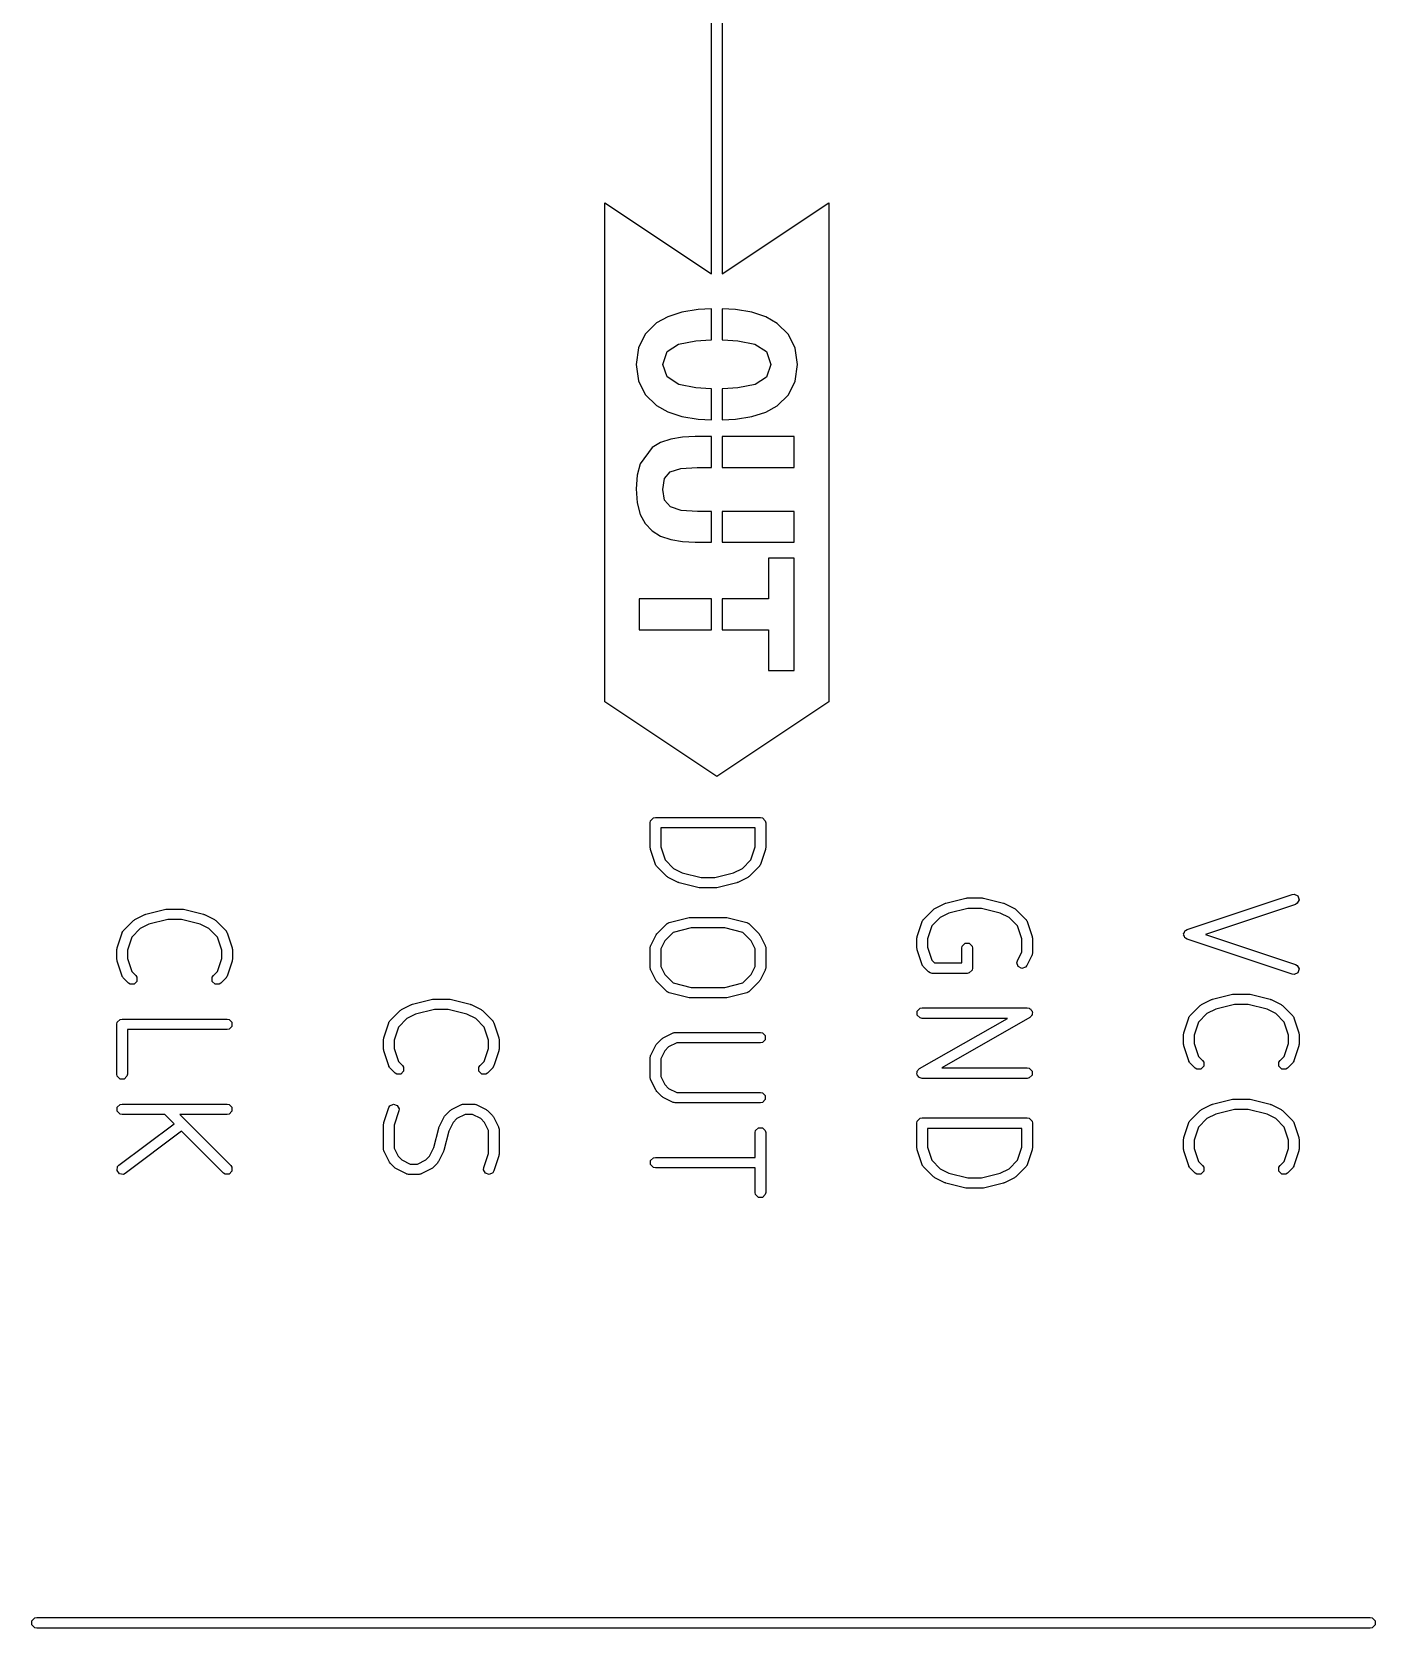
# Model space of a CAD drawing. Extents: x 44.5 to 107.9, y -138.8 to -45.2.
# Drawn here: x 53.93 to 66.72, y -76.76 to -61.55 of the extents above; entities that cross this region are included whole.
import ezdxf

# ---------------------------------------------------------------- set-up
doc = ezdxf.new("R2010")
doc.units = 0
doc.layers.add('BLACK', color=7, linetype='CONTINUOUS')

msp = doc.modelspace()

# ---------------------------------------------------------------- linework, layer by layer
at = {"layer": 'BLACK', "linetype": 'CONTINUOUS'}
for p, q in [((60.402, -63.857985), (60.402, -54.61)), ((60.502, -54.61), (60.502, -63.857985)), ((59.3852, -63.891319), (59.3852, -63.180119)), ((59.3852, -63.180119), (60.402, -63.857985)), ((60.502, -63.857985), (61.5188, -63.180119)), ((61.5188, -63.180119), (61.5188, -63.891319)), ((59.3852, -64.188975), (59.3852, -63.891319)), ((61.5188, -63.891319), (61.5188, -64.188975)), ((59.3852, -64.722375), (59.3852, -64.188975)), ((59.985647, -64.265994), (59.876928, -64.325897)), ((60.117732, -64.223205), (59.985647, -64.265994)), ((60.273183, -64.197533), (60.117732, -64.223205)), ((60.402, -64.191367), (60.273183, -64.197533)), ((60.402, -64.487634), (60.402, -64.191367)), ((60.630817, -64.197756), (60.502, -64.19143)), ((60.502, -64.19143), (60.502, -64.487636)), ((60.786268, -64.224098), (60.630817, -64.197756)), ((60.918353, -64.268003), (60.786268, -64.224098)), ((61.027072, -64.329469), (60.918353, -64.268003)), ((61.5188, -64.188975), (61.5188, -67.637025)), ((59.76911, -64.430804), (59.70442, -64.562964)), ((59.876928, -64.325897), (59.76911, -64.430804)), ((61.13489, -64.435302), (61.027072, -64.329469)), ((61.19958, -64.565477), (61.13489, -64.435302)), ((59.70442, -64.562964), (59.682856, -64.722375)), ((59.93765, -64.719994), (59.978131, -64.59855)), ((59.978131, -64.59855), (60.087669, -64.528303)), ((60.087669, -64.528303), (60.250784, -64.494966)), ((60.250784, -64.494966), (60.348118, -64.488715)), ((60.348118, -64.488715), (60.402, -64.487634)), ((60.502, -64.487636), (60.555584, -64.488715)), ((60.555584, -64.488715), (60.652025, -64.494966)), ((60.652025, -64.494966), (60.815141, -64.528303)), ((60.815141, -64.528303), (60.925869, -64.59855)), ((60.925869, -64.59855), (60.96635, -64.719994)), ((61.221144, -64.719994), (61.19958, -64.565477)), ((59.3852, -65.905856), (59.3852, -64.722375)), ((59.682856, -64.722375), (59.70442, -64.87795)), ((59.978131, -64.840247), (59.93765, -64.719994)), ((60.96635, -64.719994), (60.925869, -64.841438)), ((61.19958, -64.879273), (61.221144, -64.719994)), ((59.70442, -64.87795), (59.76911, -65.008125)), ((60.088859, -64.911684), (59.978131, -64.840247)), ((60.251975, -64.945022), (60.088859, -64.911684)), ((60.816331, -64.911684), (60.653216, -64.945022)), ((60.925869, -64.841438), (60.816331, -64.911684)), ((61.13489, -65.011035), (61.19958, -64.879273)), ((59.76911, -65.008125), (59.876928, -65.1129)), ((60.348416, -64.951273), (60.251975, -64.945022)), ((60.402, -64.95235), (60.348416, -64.951273)), ((60.402, -65.248599), (60.402, -64.95235)), ((60.555882, -64.951273), (60.502, -64.952353)), ((60.502, -64.952353), (60.502, -65.24864)), ((60.653216, -64.945022), (60.555882, -64.951273)), ((61.027072, -65.115281), (61.13489, -65.011035)), ((59.876928, -65.1129), (59.985647, -65.173324)), ((59.985647, -65.173324), (60.117732, -65.216484)), ((60.117732, -65.216484), (60.273183, -65.24238)), ((60.630817, -65.242529), (60.786268, -65.21708)), ((60.786268, -65.21708), (60.918353, -65.174664)), ((60.918353, -65.174664), (61.027072, -65.115281)), ((60.273183, -65.24238), (60.402, -65.248599)), ((60.502, -65.24864), (60.630817, -65.242529)), ((59.835256, -65.51295), (59.722147, -65.666541)), ((59.916814, -65.464134), (59.835256, -65.51295)), ((60.01385, -65.431988), (59.916814, -65.464134)), ((60.124578, -65.414128), (60.01385, -65.431988)), ((60.247213, -65.408175), (60.124578, -65.414128)), ((60.402, -65.408175), (60.247213, -65.408175)), ((60.402, -65.70345), (60.402, -65.408175)), ((61.187806, -65.408175), (60.502, -65.408175)), ((60.502, -65.408175), (60.502, -65.70345)), ((61.187806, -65.70345), (61.187806, -65.408175)), ((59.722147, -65.666541), (59.692679, -65.77459)), ((59.692679, -65.77459), (59.682856, -65.905856)), ((59.93765, -65.910619), (59.954319, -65.808225)), ((59.954319, -65.808225), (60.009088, -65.745122)), ((60.009088, -65.745122), (60.110291, -65.712975)), ((60.110291, -65.712975), (60.266263, -65.70345)), ((60.266263, -65.70345), (60.402, -65.70345)), ((60.502, -65.70345), (61.187806, -65.70345)), ((59.3852, -67.248881), (59.3852, -65.905856)), ((59.682856, -65.905856), (59.692679, -66.039206)), ((59.954319, -66.013013), (59.93765, -65.910619)), ((59.692679, -66.039206), (59.722147, -66.148744)), ((60.010278, -66.077306), (59.954319, -66.013013)), ((60.112672, -66.110644), (60.010278, -66.077306)), ((60.268644, -66.120169), (60.112672, -66.110644)), ((60.402, -66.120169), (60.268644, -66.120169)), ((60.402, -66.413063), (60.402, -66.120169)), ((61.187806, -66.120169), (60.502, -66.120169)), ((60.502, -66.120169), (60.502, -66.413063)), ((61.187806, -66.413063), (61.187806, -66.120169)), ((59.722147, -66.148744), (59.77007, -66.23685)), ((59.77007, -66.23685), (59.835256, -66.305906)), ((59.835256, -66.305906), (59.916814, -66.356508)), ((59.916814, -66.356508), (60.01385, -66.38925)), ((60.01385, -66.38925), (60.124578, -66.407109)), ((60.124578, -66.407109), (60.247213, -66.413063)), ((60.247213, -66.413063), (60.402, -66.413063)), ((60.502, -66.413063), (61.187806, -66.413063)), ((61.187806, -66.565463), (60.944919, -66.565463)), ((60.944919, -66.565463), (60.944919, -66.953606)), ((61.187806, -67.637025), (61.187806, -66.565463)), ((60.402, -66.953606), (59.713813, -66.953606)), ((59.713813, -66.953606), (59.713813, -67.248881)), ((60.402, -67.248881), (60.402, -66.953606)), ((60.944919, -66.953606), (60.502, -66.953606)), ((60.502, -66.953606), (60.502, -67.248881)), ((59.3852, -67.637025), (59.3852, -67.248881)), ((59.713813, -67.248881), (60.402, -67.248881)), ((60.502, -67.248881), (60.944919, -67.248881)), ((60.944919, -67.248881), (60.944919, -67.637025)), ((59.3852, -67.934681), (59.3852, -67.637025)), ((60.944919, -67.637025), (61.187806, -67.637025)), ((61.5188, -67.637025), (61.5188, -67.934681)), ((60.452, -68.645881), (59.3852, -67.934681)), ((61.5188, -67.934681), (60.452, -68.645881)), ((59.81758, -69.086163), (59.821386, -69.067029)), ((59.81758, -69.324258), (59.81758, -69.086163)), ((59.821386, -69.067029), (59.848446, -69.039969)), ((59.848446, -69.039969), (59.86758, -69.036163)), ((59.86758, -69.036163), (60.86758, -69.036163)), ((60.81758, -69.136163), (59.91758, -69.136163)), ((59.91758, -69.136163), (59.91758, -69.316143)), ((60.81758, -69.316145), (60.81758, -69.136163)), ((60.86758, -69.036163), (60.886714, -69.039969)), ((60.886714, -69.039969), (60.913774, -69.067029)), ((60.913774, -69.067029), (60.91758, -69.086163)), ((60.91758, -69.086163), (60.91758, -69.324258)), ((59.819143, -69.332119), (59.81758, -69.324258)), ((59.820146, -69.34007), (59.819143, -69.332119)), ((59.91758, -69.316143), (59.958901, -69.440106)), ((60.776259, -69.440106), (60.81758, -69.316145)), ((60.916016, -69.332119), (60.915014, -69.34007)), ((60.91758, -69.324258), (60.916016, -69.332119)), ((59.867766, -69.482927), (59.820146, -69.34007)), ((59.869006, -69.485102), (59.867766, -69.482927)), ((59.869006, -69.486249), (59.869006, -69.485102)), ((59.958901, -69.440106), (60.040054, -69.521259)), ((60.695106, -69.52126), (60.776259, -69.440106)), ((60.867395, -69.482926), (60.866155, -69.485101)), ((60.866155, -69.485101), (60.866155, -69.486249)), ((60.915014, -69.34007), (60.867395, -69.482926)), ((59.873455, -69.492907), (59.869006, -69.486249)), ((59.877427, -69.499875), (59.873455, -69.492907)), ((59.878454, -69.500388), (59.877427, -69.499875)), ((59.879845, -69.50247), (59.878454, -69.500388)), ((59.975083, -69.597708), (59.879845, -69.50247)), ((59.981742, -69.602158), (59.975083, -69.597708)), ((59.988077, -69.607074), (59.981742, -69.602158)), ((60.083315, -69.654693), (59.988077, -69.607074)), ((60.040054, -69.521259), (60.123128, -69.562796)), ((60.123128, -69.562796), (60.302307, -69.607591)), ((60.302307, -69.607591), (60.432854, -69.607591)), ((60.432854, -69.607591), (60.612034, -69.562796)), ((60.612034, -69.562796), (60.695106, -69.52126)), ((60.747083, -69.607075), (60.651846, -69.654693)), ((60.753416, -69.602159), (60.747083, -69.607075)), ((60.760078, -69.597708), (60.753416, -69.602159)), ((60.855316, -69.50247), (60.760078, -69.597708)), ((60.856706, -69.500388), (60.855316, -69.50247)), ((60.857734, -69.499875), (60.856706, -69.500388)), ((60.861704, -69.492909), (60.857734, -69.499875)), ((60.866155, -69.486249), (60.861704, -69.492909)), ((60.088596, -69.656139), (60.083315, -69.654693)), ((60.093549, -69.658479), (60.088596, -69.656139)), ((60.284025, -69.706098), (60.093549, -69.658479)), ((60.290142, -69.706395), (60.284025, -69.706098)), ((60.296152, -69.707591), (60.290142, -69.706395)), ((60.439009, -69.707591), (60.296152, -69.707591)), ((60.445018, -69.706395), (60.439009, -69.707591)), ((60.451136, -69.706098), (60.445018, -69.706395)), ((60.641612, -69.658479), (60.451136, -69.706098)), ((60.646564, -69.656139), (60.641612, -69.658479)), ((60.651846, -69.654693), (60.646564, -69.656139)), ((64.931769, -70.102205), (65.931768, -69.768872)), ((65.931768, -69.768872), (65.951124, -69.766432)), ((65.951124, -69.766432), (65.985352, -69.783546)), ((65.985352, -69.783546), (65.997454, -69.81985)), ((55.013549, -69.958275), (55.204025, -69.910656)), ((55.204025, -69.910656), (55.210142, -69.910358)), ((55.210142, -69.910358), (55.216152, -69.909163)), ((55.216152, -69.909163), (55.359009, -69.909163)), ((55.359009, -69.909163), (55.365018, -69.910358)), ((55.365018, -69.910358), (55.371136, -69.910656)), ((55.371136, -69.910656), (55.561612, -69.958275)), ((62.419845, -70.007386), (62.515083, -69.912148)), ((62.515083, -69.912148), (62.521742, -69.907697)), ((62.521742, -69.907697), (62.528077, -69.902782)), ((62.528077, -69.902782), (62.623315, -69.855163)), ((62.623315, -69.855163), (62.628596, -69.853716)), ((62.628596, -69.853716), (62.633549, -69.851377)), ((62.633549, -69.851377), (62.824025, -69.803758)), ((62.842307, -69.902265), (62.663128, -69.947059)), ((62.824025, -69.803758), (62.830142, -69.80346)), ((62.830142, -69.80346), (62.836152, -69.802265)), ((62.836152, -69.802265), (62.979009, -69.802265)), ((62.972854, -69.902265), (62.842307, -69.902265)), ((63.152034, -69.94706), (62.972854, -69.902265)), ((62.979009, -69.802265), (62.985018, -69.80346)), ((62.985018, -69.80346), (62.991136, -69.803758)), ((62.991136, -69.803758), (63.181612, -69.851377)), ((63.181612, -69.851377), (63.186564, -69.853716)), ((63.186564, -69.853716), (63.191846, -69.855163)), ((63.191846, -69.855163), (63.287083, -69.902781)), ((63.287083, -69.902781), (63.293416, -69.907696)), ((63.293416, -69.907696), (63.300078, -69.912148)), ((63.300078, -69.912148), (63.395316, -70.007386)), ((65.963391, -69.86374), (65.105693, -70.149639)), ((65.980339, -69.854079), (65.963391, -69.86374)), ((65.997454, -69.81985), (65.980339, -69.854079)), ((54.799845, -70.114284), (54.895083, -70.019046)), ((54.895083, -70.019046), (54.901742, -70.014595)), ((54.901742, -70.014595), (54.908077, -70.00968)), ((54.908077, -70.00968), (55.003315, -69.962061)), ((55.043128, -70.053957), (54.960054, -70.095494)), ((55.003315, -69.962061), (55.008596, -69.960614)), ((55.008596, -69.960614), (55.013549, -69.958275)), ((55.222307, -70.009163), (55.043128, -70.053957)), ((55.352854, -70.009163), (55.222307, -70.009163)), ((55.532034, -70.053958), (55.352854, -70.009163)), ((55.615106, -70.095494), (55.532034, -70.053958)), ((55.561612, -69.958275), (55.566564, -69.960614)), ((55.566564, -69.960614), (55.571846, -69.962061)), ((55.571846, -69.962061), (55.667083, -70.009679)), ((55.667083, -70.009679), (55.673416, -70.014594)), ((55.673416, -70.014594), (55.680078, -70.019046)), ((55.680078, -70.019046), (55.775316, -70.114284)), ((59.879845, -70.146046), (59.975083, -70.050808)), ((59.975083, -70.050808), (59.979585, -70.047799)), ((59.979585, -70.047799), (59.980672, -70.045989)), ((59.980672, -70.045989), (59.98621, -70.043372)), ((59.98621, -70.043372), (59.991304, -70.039969)), ((59.991304, -70.039969), (59.993415, -70.039969)), ((59.993415, -70.039969), (59.998311, -70.037656)), ((59.998311, -70.037656), (60.188787, -69.990037)), ((60.207069, -70.088544), (60.035999, -70.131311)), ((60.188787, -69.990037), (60.194904, -69.989739)), ((60.194904, -69.989739), (60.200914, -69.988544)), ((60.200914, -69.988544), (60.534247, -69.988544)), ((60.528092, -70.088544), (60.207069, -70.088544)), ((60.699161, -70.131311), (60.528092, -70.088544)), ((60.534247, -69.988544), (60.540256, -69.989739)), ((60.540256, -69.989739), (60.546374, -69.990037)), ((60.546374, -69.990037), (60.73685, -70.037656)), ((60.73685, -70.037656), (60.741746, -70.039969)), ((60.741746, -70.039969), (60.743857, -70.039969)), ((60.743857, -70.039969), (60.74895, -70.043372)), ((60.74895, -70.043372), (60.754489, -70.045989)), ((60.754489, -70.045989), (60.755575, -70.047799)), ((60.755575, -70.047799), (60.760078, -70.050808)), ((60.760078, -70.050808), (60.855316, -70.146046)), ((62.360146, -70.169786), (62.407766, -70.026929)), ((62.407766, -70.026929), (62.409006, -70.024753)), ((62.409006, -70.023607), (62.413455, -70.016948)), ((62.409006, -70.024753), (62.409006, -70.023607)), ((62.413455, -70.016948), (62.417427, -70.009981)), ((62.417427, -70.009981), (62.418454, -70.009467)), ((62.418454, -70.009467), (62.419845, -70.007386)), ((62.498901, -70.069749), (62.45758, -70.193712)), ((62.580054, -69.988596), (62.498901, -70.069749)), ((62.663128, -69.947059), (62.580054, -69.988596)), ((63.235106, -69.988596), (63.152034, -69.94706)), ((63.316259, -70.069749), (63.235106, -69.988596)), ((63.35758, -70.193711), (63.316259, -70.069749)), ((63.395316, -70.007386), (63.396706, -70.009467)), ((63.396706, -70.009467), (63.397734, -70.009981)), ((63.397734, -70.009981), (63.401704, -70.016946)), ((63.401704, -70.016946), (63.406155, -70.023607)), ((63.406155, -70.023607), (63.406155, -70.024754)), ((63.406155, -70.024754), (63.407395, -70.02693)), ((63.407395, -70.02693), (63.455014, -70.169786)), ((54.740146, -70.276684), (54.787766, -70.133827)), ((54.787766, -70.133827), (54.789006, -70.131651)), ((54.789006, -70.130505), (54.793455, -70.123846)), ((54.789006, -70.131651), (54.789006, -70.130505)), ((54.793455, -70.123846), (54.797427, -70.116879)), ((54.797427, -70.116879), (54.798454, -70.116365)), ((54.798454, -70.116365), (54.799845, -70.114284)), ((54.878901, -70.176647), (54.83758, -70.30061)), ((54.960054, -70.095494), (54.878901, -70.176647)), ((55.696259, -70.176647), (55.615106, -70.095494)), ((55.73758, -70.300609), (55.696259, -70.176647)), ((55.775316, -70.114284), (55.776706, -70.116365)), ((55.776706, -70.116365), (55.777734, -70.116879)), ((55.777734, -70.116879), (55.781704, -70.123844)), ((55.781704, -70.123844), (55.786155, -70.130505)), ((55.786155, -70.130505), (55.786155, -70.131652)), ((55.786155, -70.131652), (55.787395, -70.133828)), ((55.787395, -70.133828), (55.835014, -70.276684)), ((59.822859, -70.254278), (59.870479, -70.15904)), ((59.870479, -70.15904), (59.875394, -70.152705)), ((59.875394, -70.152705), (59.879845, -70.146046)), ((59.956292, -70.211018), (59.91758, -70.288442)), ((60.035999, -70.131311), (59.956292, -70.211018)), ((60.778867, -70.211017), (60.699161, -70.131311)), ((60.81758, -70.288442), (60.778867, -70.211017)), ((60.855316, -70.146046), (60.859766, -70.152705)), ((60.859766, -70.152705), (60.864682, -70.15904)), ((60.864682, -70.15904), (60.912301, -70.254278)), ((62.35758, -70.185598), (62.359143, -70.177736)), ((62.35758, -70.280836), (62.35758, -70.185598)), ((62.359143, -70.177736), (62.360146, -70.169786)), ((62.45758, -70.193712), (62.45758, -70.272721)), ((62.789958, -70.261702), (62.817018, -70.234642)), ((62.817018, -70.234642), (62.855286, -70.234642)), ((62.855286, -70.234642), (62.882346, -70.261702)), ((63.35758, -70.316651), (63.35758, -70.193711)), ((63.455014, -70.169786), (63.456016, -70.177736)), ((63.456016, -70.177736), (63.45758, -70.185598)), ((63.45758, -70.185598), (63.45758, -70.328455)), ((64.897706, -70.146095), (64.904793, -70.131918)), ((64.898887, -70.149639), (64.897706, -70.146095)), ((64.897706, -70.153183), (64.898887, -70.149639)), ((64.904793, -70.167359), (64.897706, -70.153183)), ((64.904793, -70.131918), (64.909807, -70.116879)), ((64.909807, -70.182399), (64.904793, -70.167359)), ((64.909807, -70.116879), (64.913149, -70.115208)), ((64.913149, -70.184069), (64.909807, -70.182399)), ((64.913149, -70.115208), (64.91482, -70.111866)), ((64.91482, -70.187412), (64.913149, -70.184069)), ((64.91482, -70.111866), (64.931769, -70.102205)), ((64.931769, -70.197073), (64.91482, -70.187412)), ((65.931768, -70.530406), (64.931769, -70.197073)), ((65.105693, -70.149639), (65.963391, -70.435538)), ((54.73758, -70.292496), (54.739143, -70.284634)), ((54.73758, -70.387734), (54.73758, -70.292496)), ((54.739143, -70.395595), (54.73758, -70.387734)), ((54.739143, -70.284634), (54.740146, -70.276684)), ((54.740146, -70.403546), (54.739143, -70.395595)), ((54.83758, -70.30061), (54.83758, -70.379619)), ((54.83758, -70.379619), (54.878901, -70.503582)), ((55.696259, -70.503581), (55.73758, -70.379621)), ((55.73758, -70.379621), (55.73758, -70.300609)), ((55.835014, -70.276684), (55.836016, -70.284634)), ((55.836016, -70.395595), (55.835014, -70.403546)), ((55.836016, -70.284634), (55.83758, -70.292496)), ((55.83758, -70.387734), (55.836016, -70.395595)), ((55.83758, -70.292496), (55.83758, -70.387734)), ((59.81758, -70.276639), (59.818068, -70.274182)), ((59.81758, -70.467115), (59.81758, -70.276639)), ((59.817706, -70.273094), (59.819822, -70.265366)), ((59.818068, -70.274182), (59.817706, -70.273094)), ((59.819822, -70.265366), (59.821386, -70.257505)), ((59.821386, -70.257505), (59.822197, -70.256693)), ((59.822197, -70.256693), (59.822859, -70.254278)), ((59.91758, -70.288442), (59.91758, -70.455311)), ((60.81758, -70.455311), (60.81758, -70.288442)), ((60.912301, -70.254278), (60.912962, -70.256693)), ((60.912962, -70.256693), (60.913774, -70.257505)), ((60.913774, -70.257505), (60.915337, -70.265366)), ((60.915337, -70.265366), (60.917454, -70.273094)), ((60.917454, -70.273094), (60.917091, -70.274182)), ((60.917091, -70.274182), (60.91758, -70.276639)), ((60.91758, -70.276639), (60.91758, -70.467115)), ((62.359143, -70.288697), (62.35758, -70.280836)), ((62.360146, -70.296648), (62.359143, -70.288697)), ((62.407766, -70.439505), (62.360146, -70.296648)), ((62.45758, -70.272721), (62.498901, -70.396684)), ((62.498901, -70.396684), (62.52353, -70.421312)), ((62.786152, -70.280836), (62.789958, -70.261702)), ((62.786152, -70.421312), (62.786152, -70.280836)), ((62.882346, -70.261702), (62.886152, -70.280836)), ((62.886152, -70.280836), (62.886152, -70.471312)), ((63.31524, -70.401332), (63.35758, -70.316651)), ((63.452301, -70.350816), (63.404682, -70.446054)), ((63.452962, -70.3484), (63.452301, -70.350816)), ((63.453774, -70.347589), (63.452962, -70.3484)), ((63.455337, -70.339727), (63.453774, -70.347589)), ((63.457454, -70.332), (63.455337, -70.339727)), ((63.45758, -70.328455), (63.457091, -70.330911)), ((63.457091, -70.330911), (63.457454, -70.332)), ((54.787766, -70.546403), (54.740146, -70.403546)), ((54.789006, -70.548578), (54.787766, -70.546403)), ((54.789006, -70.549725), (54.789006, -70.548578)), ((54.793455, -70.556383), (54.789006, -70.549725)), ((54.878901, -70.503582), (54.918174, -70.542854)), ((54.918174, -70.542854), (54.929013, -70.559075)), ((55.646148, -70.559076), (55.656987, -70.542855)), ((55.656987, -70.542855), (55.696259, -70.503581)), ((55.786155, -70.549726), (55.7817, -70.556392)), ((55.787395, -70.546402), (55.786155, -70.548577)), ((55.786155, -70.548577), (55.786155, -70.549726)), ((55.835014, -70.403546), (55.787395, -70.546402)), ((59.818068, -70.469571), (59.81758, -70.467115)), ((59.817706, -70.47066), (59.818068, -70.469571)), ((59.819822, -70.478387), (59.817706, -70.47066)), ((59.821386, -70.486249), (59.819822, -70.478387)), ((59.822197, -70.48706), (59.821386, -70.486249)), ((59.822859, -70.489476), (59.822197, -70.48706)), ((59.870479, -70.584714), (59.822859, -70.489476)), ((59.91758, -70.455311), (59.956292, -70.532735)), ((59.956292, -70.532735), (60.035999, -70.612442)), ((60.699161, -70.612442), (60.778867, -70.532736)), ((60.778867, -70.532736), (60.81758, -70.455311)), ((60.912301, -70.489476), (60.864682, -70.584714)), ((60.912962, -70.48706), (60.912301, -70.489476)), ((60.913774, -70.486249), (60.912962, -70.48706)), ((60.915337, -70.478387), (60.913774, -70.486249)), ((60.917454, -70.47066), (60.915337, -70.478387)), ((60.91758, -70.467115), (60.917091, -70.469571)), ((60.917091, -70.469571), (60.917454, -70.47066)), ((62.409006, -70.44168), (62.407766, -70.439505)), ((62.409006, -70.442827), (62.409006, -70.44168)), ((62.413455, -70.449485), (62.409006, -70.442827)), ((62.417427, -70.456453), (62.413455, -70.449485)), ((62.418454, -70.456966), (62.417427, -70.456453)), ((62.419845, -70.459048), (62.418454, -70.456966)), ((62.467463, -70.506667), (62.419845, -70.459048)), ((62.483684, -70.517506), (62.467463, -70.506667)), ((62.483685, -70.517506), (62.483684, -70.517506)), ((62.502819, -70.521312), (62.483685, -70.517506)), ((62.836152, -70.521312), (62.502819, -70.521312)), ((62.52353, -70.421312), (62.786152, -70.421312)), ((62.855286, -70.517506), (62.836152, -70.521312)), ((62.882346, -70.490446), (62.855286, -70.517506)), ((62.886152, -70.471312), (62.882346, -70.490446)), ((63.310087, -70.420148), (63.31524, -70.401332)), ((63.322188, -70.456453), (63.310087, -70.420148)), ((63.356416, -70.473567), (63.322188, -70.456453)), ((63.392721, -70.461466), (63.356416, -70.473567)), ((63.404682, -70.446054), (63.392721, -70.461466)), ((65.951124, -70.532846), (65.931768, -70.530406)), ((65.985352, -70.515732), (65.951124, -70.532846)), ((65.963391, -70.435538), (65.980339, -70.445199)), ((65.980339, -70.445199), (65.997454, -70.479428)), ((65.997454, -70.479428), (65.985352, -70.515732)), ((54.797427, -70.563351), (54.793455, -70.556383)), ((54.798454, -70.563864), (54.797427, -70.563351)), ((54.799845, -70.565946), (54.798454, -70.563864)), ((54.847463, -70.613565), (54.799845, -70.565946)), ((54.863684, -70.624404), (54.847463, -70.613565)), ((54.901953, -70.624404), (54.863684, -70.624404)), ((54.929013, -70.597344), (54.901953, -70.624404)), ((54.929013, -70.559075), (54.929013, -70.597344)), ((55.646148, -70.597344), (55.646148, -70.559076)), ((55.673208, -70.624404), (55.646148, -70.597344)), ((55.711476, -70.624404), (55.673208, -70.624404)), ((55.727697, -70.613565), (55.711476, -70.624404)), ((55.775316, -70.565947), (55.727697, -70.613565)), ((55.776707, -70.563864), (55.775316, -70.565947)), ((55.777734, -70.563351), (55.776707, -70.563864)), ((55.7817, -70.556392), (55.777734, -70.563351)), ((59.875394, -70.591048), (59.870479, -70.584714)), ((59.879845, -70.597708), (59.875394, -70.591048)), ((59.975083, -70.692946), (59.879845, -70.597708)), ((59.979585, -70.695954), (59.975083, -70.692946)), ((59.980672, -70.697765), (59.979585, -70.695954)), ((59.98621, -70.700381), (59.980672, -70.697765)), ((59.991304, -70.703785), (59.98621, -70.700381)), ((60.035999, -70.612442), (60.207069, -70.65521)), ((60.207069, -70.65521), (60.528092, -70.65521)), ((60.528092, -70.65521), (60.699161, -70.612442)), ((60.74895, -70.700381), (60.743857, -70.703785)), ((60.754489, -70.697765), (60.74895, -70.700381)), ((60.755575, -70.695954), (60.754489, -70.697765)), ((60.760078, -70.692946), (60.755575, -70.695954)), ((60.855316, -70.597708), (60.760078, -70.692946)), ((60.859766, -70.591048), (60.855316, -70.597708)), ((60.864682, -70.584714), (60.859766, -70.591048)), ((57.448077, -70.866823), (57.543315, -70.819204)), ((57.543315, -70.819204), (57.548596, -70.817757)), ((57.548596, -70.817757), (57.553549, -70.815418)), ((57.553549, -70.815418), (57.744025, -70.767799)), ((57.744025, -70.767799), (57.750142, -70.767501)), ((57.750142, -70.767501), (57.756152, -70.766306)), ((57.756152, -70.766306), (57.899009, -70.766306)), ((57.899009, -70.766306), (57.905018, -70.767501)), ((57.905018, -70.767501), (57.911136, -70.767799)), ((57.911136, -70.767799), (58.101612, -70.815418)), ((58.101612, -70.815418), (58.106564, -70.817757)), ((58.106564, -70.817757), (58.111846, -70.819204)), ((58.111846, -70.819204), (58.207083, -70.866822)), ((59.993415, -70.703785), (59.991304, -70.703785)), ((59.998311, -70.706098), (59.993415, -70.703785)), ((60.188787, -70.753717), (59.998311, -70.706098)), ((60.194904, -70.754014), (60.188787, -70.753717)), ((60.200914, -70.75521), (60.194904, -70.754014)), ((60.534247, -70.75521), (60.200914, -70.75521)), ((60.540256, -70.754014), (60.534247, -70.75521)), ((60.546374, -70.753717), (60.540256, -70.754014)), ((60.73685, -70.706098), (60.546374, -70.753717)), ((60.741746, -70.703785), (60.73685, -70.706098)), ((60.743857, -70.703785), (60.741746, -70.703785)), ((62.361386, -70.88075), (62.388446, -70.85369)), ((62.388446, -70.85369), (62.40758, -70.849884)), ((62.40758, -70.849884), (63.40758, -70.849884)), ((63.40758, -70.849884), (63.426714, -70.85369)), ((63.426714, -70.85369), (63.431568, -70.858544)), ((64.959845, -70.923808), (65.055083, -70.82857)), ((65.055083, -70.82857), (65.061742, -70.824119)), ((65.061742, -70.824119), (65.068077, -70.819204)), ((65.068077, -70.819204), (65.163315, -70.771585)), ((65.163315, -70.771585), (65.168596, -70.770138)), ((65.168596, -70.770138), (65.173549, -70.767799)), ((65.173549, -70.767799), (65.364025, -70.72018)), ((65.382307, -70.818687), (65.203128, -70.863481)), ((65.364025, -70.72018), (65.370142, -70.719882)), ((65.370142, -70.719882), (65.376152, -70.718687)), ((65.376152, -70.718687), (65.519009, -70.718687)), ((65.512854, -70.818687), (65.382307, -70.818687)), ((65.692034, -70.863482), (65.512854, -70.818687)), ((65.519009, -70.718687), (65.525018, -70.719882)), ((65.525018, -70.719882), (65.531136, -70.72018)), ((65.531136, -70.72018), (65.721612, -70.767799)), ((65.721612, -70.767799), (65.726564, -70.770138)), ((65.726564, -70.770138), (65.731846, -70.771585)), ((65.731846, -70.771585), (65.827083, -70.819203)), ((65.827083, -70.819203), (65.833416, -70.824118)), ((65.833416, -70.824118), (65.840078, -70.82857)), ((65.840078, -70.82857), (65.935316, -70.923808)), ((54.73758, -71.006782), (54.741386, -70.987648)), ((54.741386, -70.987648), (54.768446, -70.960588)), ((54.768446, -70.960588), (54.78758, -70.956782)), ((54.78758, -70.956782), (55.78758, -70.956782)), ((55.78758, -70.956782), (55.806714, -70.960588)), ((55.806714, -70.960588), (55.833774, -70.987648)), ((55.833774, -70.987648), (55.833774, -71.025916)), ((57.280146, -71.133827), (57.327766, -70.99097)), ((57.327766, -70.99097), (57.329006, -70.988794)), ((57.329006, -70.987648), (57.333455, -70.980989)), ((57.329006, -70.988794), (57.329006, -70.987648)), ((57.333455, -70.980989), (57.337427, -70.974022)), ((57.337427, -70.974022), (57.338454, -70.973508)), ((57.338454, -70.973508), (57.339845, -70.971427)), ((57.339845, -70.971427), (57.435083, -70.876189)), ((57.500054, -70.952637), (57.418901, -71.03379)), ((57.435083, -70.876189), (57.441742, -70.871738)), ((57.441742, -70.871738), (57.448077, -70.866823)), ((57.583128, -70.9111), (57.500054, -70.952637)), ((57.762307, -70.866306), (57.583128, -70.9111)), ((57.892854, -70.866306), (57.762307, -70.866306)), ((58.072034, -70.911101), (57.892854, -70.866306)), ((58.155106, -70.952637), (58.072034, -70.911101)), ((58.236259, -71.03379), (58.155106, -70.952637)), ((58.207083, -70.866822), (58.213416, -70.871737)), ((58.213416, -70.871737), (58.220078, -70.876189)), ((58.220078, -70.876189), (58.315316, -70.971427)), ((58.315316, -70.971427), (58.316706, -70.973508)), ((58.316706, -70.973508), (58.317734, -70.974022)), ((58.317734, -70.974022), (58.321704, -70.980987)), ((58.321704, -70.980987), (58.326155, -70.987648)), ((58.326155, -70.987648), (58.326155, -70.988795)), ((58.326155, -70.988795), (58.327395, -70.990971)), ((58.327395, -70.990971), (58.375014, -71.133827)), ((62.361386, -70.919018), (62.361386, -70.88075)), ((62.388446, -70.946078), (62.361386, -70.919018)), ((62.382773, -71.4279), (63.219302, -70.949884)), ((62.40758, -70.949884), (62.388446, -70.946078)), ((63.219302, -70.949884), (62.40758, -70.949884)), ((63.432387, -70.943296), (62.595858, -71.421312)), ((63.431568, -70.858544), (63.438195, -70.860352)), ((63.447112, -70.930498), (63.432387, -70.943296)), ((63.438195, -70.860352), (63.44462, -70.871596)), ((63.44462, -70.871596), (63.453774, -70.88075)), ((63.448918, -70.923873), (63.447112, -70.930498)), ((63.453774, -70.919018), (63.448918, -70.923873)), ((63.453774, -70.88075), (63.453774, -70.887615)), ((63.453774, -70.887615), (63.457181, -70.893578)), ((63.457181, -70.893578), (63.453774, -70.90607)), ((63.453774, -70.90607), (63.453774, -70.919018)), ((64.900146, -71.086208), (64.947766, -70.943351)), ((64.947766, -70.943351), (64.949006, -70.941175)), ((64.949006, -70.940029), (64.953455, -70.93337)), ((64.949006, -70.941175), (64.949006, -70.940029)), ((64.953455, -70.93337), (64.957427, -70.926403)), ((64.957427, -70.926403), (64.958454, -70.925889)), ((64.958454, -70.925889), (64.959845, -70.923808)), ((65.038901, -70.986171), (64.99758, -71.110134)), ((65.120054, -70.905018), (65.038901, -70.986171)), ((65.203128, -70.863481), (65.120054, -70.905018)), ((65.775106, -70.905018), (65.692034, -70.863482)), ((65.856259, -70.986171), (65.775106, -70.905018)), ((65.89758, -71.110133), (65.856259, -70.986171)), ((65.935316, -70.923808), (65.936706, -70.925889)), ((65.936706, -70.925889), (65.937734, -70.926403)), ((65.937734, -70.926403), (65.941704, -70.933368)), ((65.941704, -70.933368), (65.946155, -70.940029)), ((65.946155, -70.940029), (65.946155, -70.941176)), ((65.946155, -70.941176), (65.947395, -70.943352)), ((65.947395, -70.943352), (65.995014, -71.086208)), ((54.73758, -71.482972), (54.73758, -71.006782)), ((55.78758, -71.056782), (54.83758, -71.056782)), ((54.83758, -71.056782), (54.83758, -71.482972)), ((55.806714, -71.052976), (55.78758, -71.056782)), ((55.833774, -71.025916), (55.806714, -71.052976)), ((57.27758, -71.149639), (57.279143, -71.141777)), ((57.27758, -71.244877), (57.27758, -71.149639)), ((57.279143, -71.141777), (57.280146, -71.133827)), ((57.418901, -71.03379), (57.37758, -71.157753)), ((57.37758, -71.157753), (57.37758, -71.236762)), ((58.27758, -71.157752), (58.236259, -71.03379)), ((58.27758, -71.236764), (58.27758, -71.157752)), ((58.375014, -71.133827), (58.376016, -71.141777)), ((58.376016, -71.141777), (58.37758, -71.149639)), ((58.37758, -71.149639), (58.37758, -71.244877)), ((59.879845, -71.193665), (59.927463, -71.146046)), ((59.927463, -71.146046), (59.934129, -71.141591)), ((59.934129, -71.141591), (59.940458, -71.13668)), ((59.940458, -71.13668), (60.035696, -71.089061)), ((60.035696, -71.089061), (60.038111, -71.088399)), ((60.038111, -71.088399), (60.038923, -71.087588)), ((60.038923, -71.087588), (60.046784, -71.086024)), ((60.046784, -71.086024), (60.054512, -71.083908)), ((60.054512, -71.083908), (60.0556, -71.08427)), ((60.0556, -71.08427), (60.058057, -71.083782)), ((60.058057, -71.083782), (60.86758, -71.083782)), ((60.86758, -71.083782), (60.886714, -71.087588)), ((60.886714, -71.087588), (60.913774, -71.114648)), ((60.913774, -71.152916), (60.886714, -71.179976)), ((60.913774, -71.114648), (60.913774, -71.152916)), ((64.89758, -71.10202), (64.899143, -71.094158)), ((64.89758, -71.197258), (64.89758, -71.10202)), ((64.899143, -71.094158), (64.900146, -71.086208)), ((64.99758, -71.110134), (64.99758, -71.189143)), ((65.89758, -71.189145), (65.89758, -71.110133)), ((65.995014, -71.086208), (65.996016, -71.094158)), ((65.996016, -71.094158), (65.99758, -71.10202)), ((65.99758, -71.10202), (65.99758, -71.197258)), ((57.279143, -71.252738), (57.27758, -71.244877)), ((57.280146, -71.260689), (57.279143, -71.252738)), ((57.327766, -71.403546), (57.280146, -71.260689)), ((57.37758, -71.236762), (57.418901, -71.360725)), ((58.236259, -71.360724), (58.27758, -71.236764)), ((58.375014, -71.260689), (58.327395, -71.403545)), ((58.376016, -71.252738), (58.375014, -71.260689)), ((58.37758, -71.244877), (58.376016, -71.252738)), ((59.819822, -71.312985), (59.821386, -71.305124)), ((59.821386, -71.305124), (59.822197, -71.304312)), ((59.822197, -71.304312), (59.822859, -71.301897)), ((59.822859, -71.301897), (59.870479, -71.206659)), ((59.870479, -71.206659), (59.875394, -71.200324)), ((59.875394, -71.200324), (59.879845, -71.193665)), ((59.956292, -71.258637), (59.91758, -71.336061)), ((59.992437, -71.222493), (59.956292, -71.258637)), ((60.069861, -71.183782), (59.992437, -71.222493)), ((60.86758, -71.183782), (60.069861, -71.183782)), ((60.886714, -71.179976), (60.86758, -71.183782)), ((64.899143, -71.205119), (64.89758, -71.197258)), ((64.900146, -71.21307), (64.899143, -71.205119)), ((64.947766, -71.355927), (64.900146, -71.21307)), ((64.99758, -71.189143), (65.038901, -71.313106)), ((65.856259, -71.313105), (65.89758, -71.189145)), ((65.995014, -71.21307), (65.947395, -71.355926)), ((65.996016, -71.205119), (65.995014, -71.21307)), ((65.99758, -71.197258), (65.996016, -71.205119)), ((57.329006, -71.405721), (57.327766, -71.403546)), ((57.329006, -71.406868), (57.329006, -71.405721)), ((57.333455, -71.413526), (57.329006, -71.406868)), ((57.337427, -71.420494), (57.333455, -71.413526)), ((57.338454, -71.421007), (57.337427, -71.420494)), ((57.339845, -71.423089), (57.338454, -71.421007)), ((57.387463, -71.470708), (57.339845, -71.423089)), ((57.418901, -71.360725), (57.458174, -71.399997)), ((57.469013, -71.454487), (57.441953, -71.481547)), ((57.458174, -71.399997), (57.469013, -71.416218)), ((57.469013, -71.416218), (57.469013, -71.454487)), ((58.186148, -71.416219), (58.196987, -71.399998)), ((58.186148, -71.454487), (58.186148, -71.416219)), ((58.213208, -71.481547), (58.186148, -71.454487)), ((58.196987, -71.399998), (58.236259, -71.360724)), ((58.315316, -71.42309), (58.267697, -71.470708)), ((58.316707, -71.421007), (58.315316, -71.42309)), ((58.317734, -71.420494), (58.316707, -71.421007)), ((58.3217, -71.413535), (58.317734, -71.420494)), ((58.326155, -71.406869), (58.3217, -71.413535)), ((58.327395, -71.403545), (58.326155, -71.40572)), ((58.326155, -71.40572), (58.326155, -71.406869)), ((59.81758, -71.324258), (59.818068, -71.321801)), ((59.81758, -71.514734), (59.81758, -71.324258)), ((59.817706, -71.320713), (59.819822, -71.312985)), ((59.818068, -71.321801), (59.817706, -71.320713)), ((59.91758, -71.336061), (59.91758, -71.50293)), ((62.361386, -71.452178), (62.36624, -71.447323)), ((62.361386, -71.465125), (62.361386, -71.452178)), ((62.36624, -71.447323), (62.368048, -71.440697)), ((62.368048, -71.440697), (62.382773, -71.4279)), ((62.595858, -71.421312), (63.40758, -71.421312)), ((63.40758, -71.421312), (63.426714, -71.425118)), ((63.426714, -71.425118), (63.453774, -71.452178)), ((63.453774, -71.452178), (63.453774, -71.490446)), ((64.949006, -71.358102), (64.947766, -71.355927)), ((64.949006, -71.359249), (64.949006, -71.358102)), ((64.953455, -71.365907), (64.949006, -71.359249)), ((64.957427, -71.372875), (64.953455, -71.365907)), ((64.958454, -71.373388), (64.957427, -71.372875)), ((64.959845, -71.37547), (64.958454, -71.373388)), ((65.007463, -71.423089), (64.959845, -71.37547)), ((65.023684, -71.433928), (65.007463, -71.423089)), ((65.061953, -71.433928), (65.023684, -71.433928)), ((65.038901, -71.313106), (65.078174, -71.352378)), ((65.089013, -71.406868), (65.061953, -71.433928)), ((65.078174, -71.352378), (65.089013, -71.368599)), ((65.089013, -71.368599), (65.089013, -71.406868)), ((65.806148, -71.3686), (65.816987, -71.352379)), ((65.806148, -71.406868), (65.806148, -71.3686)), ((65.833208, -71.433928), (65.806148, -71.406868)), ((65.816987, -71.352379), (65.856259, -71.313105)), ((65.871476, -71.433928), (65.833208, -71.433928)), ((65.887697, -71.423089), (65.871476, -71.433928)), ((65.935316, -71.375471), (65.887697, -71.423089)), ((65.936707, -71.373388), (65.935316, -71.375471)), ((65.937734, -71.372875), (65.936707, -71.373388)), ((65.9417, -71.365916), (65.937734, -71.372875)), ((65.946155, -71.35925), (65.9417, -71.365916)), ((65.947395, -71.355926), (65.946155, -71.358101)), ((65.946155, -71.358101), (65.946155, -71.35925)), ((54.741386, -71.502106), (54.73758, -71.482972)), ((54.768446, -71.529166), (54.741386, -71.502106)), ((54.806714, -71.529166), (54.768446, -71.529166)), ((54.833774, -71.502106), (54.806714, -71.529166)), ((54.83758, -71.482972), (54.833774, -71.502106)), ((57.403684, -71.481547), (57.387463, -71.470708)), ((57.441953, -71.481547), (57.403684, -71.481547)), ((58.251476, -71.481547), (58.213208, -71.481547)), ((58.267697, -71.470708), (58.251476, -71.481547)), ((59.818068, -71.51719), (59.81758, -71.514734)), ((59.817706, -71.518279), (59.818068, -71.51719)), ((59.819822, -71.526006), (59.817706, -71.518279)), ((59.821386, -71.533868), (59.819822, -71.526006)), ((59.822197, -71.534679), (59.821386, -71.533868)), ((59.822859, -71.537095), (59.822197, -71.534679)), ((59.870479, -71.632333), (59.822859, -71.537095)), ((59.91758, -71.50293), (59.956292, -71.580354)), ((59.956292, -71.580354), (59.992437, -71.616498)), ((62.357979, -71.477618), (62.361386, -71.465125)), ((62.361386, -71.48358), (62.357979, -71.477618)), ((62.361386, -71.490446), (62.361386, -71.48358)), ((62.370539, -71.499599), (62.361386, -71.490446)), ((62.376965, -71.510844), (62.370539, -71.499599)), ((62.383591, -71.512651), (62.376965, -71.510844)), ((62.388446, -71.517506), (62.383591, -71.512651)), ((62.40758, -71.521312), (62.388446, -71.517506)), ((63.40758, -71.521312), (62.40758, -71.521312)), ((63.426714, -71.517506), (63.40758, -71.521312)), ((63.453774, -71.490446), (63.426714, -71.517506)), ((54.768446, -71.770112), (54.78758, -71.766306)), ((54.78758, -71.766306), (55.78758, -71.766306)), ((55.78758, -71.766306), (55.806714, -71.770112)), ((57.337427, -71.783546), (57.371656, -71.766432)), ((57.371656, -71.766432), (57.40796, -71.778533)), ((58.030593, -71.768548), (58.038321, -71.766432)), ((58.038321, -71.766432), (58.039409, -71.766794)), ((58.039409, -71.766794), (58.041866, -71.766306)), ((58.041866, -71.766306), (58.137104, -71.766306)), ((58.137104, -71.766306), (58.13956, -71.766794)), ((58.13956, -71.766794), (58.140649, -71.766432)), ((58.140649, -71.766432), (58.148376, -71.768548)), ((59.875394, -71.638667), (59.870479, -71.632333)), ((59.879845, -71.645327), (59.875394, -71.638667)), ((59.927463, -71.692946), (59.879845, -71.645327)), ((59.934129, -71.6974), (59.927463, -71.692946)), ((59.940458, -71.702312), (59.934129, -71.6974)), ((60.035696, -71.749931), (59.940458, -71.702312)), ((59.992437, -71.616498), (60.069861, -71.65521)), ((60.038111, -71.750592), (60.035696, -71.749931)), ((60.038923, -71.751404), (60.038111, -71.750592)), ((60.046784, -71.752967), (60.038923, -71.751404)), ((60.054512, -71.755084), (60.046784, -71.752967)), ((60.0556, -71.754721), (60.054512, -71.755084)), ((60.058057, -71.75521), (60.0556, -71.754721)), ((60.86758, -71.75521), (60.058057, -71.75521)), ((60.069861, -71.65521), (60.86758, -71.65521)), ((60.86758, -71.65521), (60.886714, -71.659016)), ((60.886714, -71.751404), (60.86758, -71.75521)), ((60.886714, -71.659016), (60.913774, -71.686076)), ((60.913774, -71.724344), (60.886714, -71.751404)), ((60.913774, -71.686076), (60.913774, -71.724344)), ((65.173549, -71.767799), (65.364025, -71.72018)), ((65.364025, -71.72018), (65.370142, -71.719882)), ((65.370142, -71.719882), (65.376152, -71.718687)), ((65.376152, -71.718687), (65.519009, -71.718687)), ((65.519009, -71.718687), (65.525018, -71.719882)), ((65.525018, -71.719882), (65.531136, -71.72018)), ((65.531136, -71.72018), (65.721612, -71.767799)), ((54.741386, -71.797172), (54.768446, -71.770112)), ((54.741386, -71.83544), (54.741386, -71.797172)), ((54.768446, -71.8625), (54.741386, -71.83544)), ((54.78758, -71.866306), (54.768446, -71.8625)), ((55.195442, -71.866306), (54.78758, -71.866306)), ((55.282888, -71.953752), (55.195442, -71.866306)), ((55.78758, -71.866306), (55.336862, -71.866306)), ((55.336862, -71.866306), (55.822935, -72.352379)), ((55.806714, -71.8625), (55.78758, -71.866306)), ((55.806714, -71.770112), (55.833774, -71.797172)), ((55.833774, -71.83544), (55.806714, -71.8625)), ((55.833774, -71.797172), (55.833774, -71.83544)), ((57.280146, -71.943351), (57.327766, -71.800494)), ((57.327766, -71.800494), (57.337427, -71.783546)), ((57.422634, -71.832118), (57.37758, -71.967277)), ((57.40796, -71.778533), (57.425074, -71.812762)), ((57.425074, -71.812762), (57.422634, -71.832118)), ((57.806669, -71.984421), (57.854287, -71.889184)), ((57.854287, -71.889184), (57.859202, -71.88285)), ((57.859202, -71.88285), (57.863654, -71.876189)), ((57.863654, -71.876189), (57.911272, -71.82857)), ((57.911272, -71.82857), (57.917938, -71.824115)), ((57.917938, -71.824115), (57.924267, -71.819204)), ((57.924267, -71.819204), (58.019505, -71.771585)), ((57.976246, -71.905017), (57.940101, -71.941161)), ((58.05367, -71.866306), (57.976246, -71.905017)), ((58.019505, -71.771585), (58.02192, -71.770923)), ((58.02192, -71.770923), (58.022732, -71.770112)), ((58.022732, -71.770112), (58.030593, -71.768548)), ((58.125301, -71.866306), (58.05367, -71.866306)), ((58.202724, -71.905017), (58.125301, -71.866306)), ((58.148376, -71.768548), (58.156238, -71.770112)), ((58.156238, -71.770112), (58.157049, -71.770923)), ((58.157049, -71.770923), (58.159465, -71.771585)), ((58.159465, -71.771585), (58.254702, -71.819203)), ((58.238868, -71.941162), (58.202724, -71.905017)), ((58.254702, -71.819203), (58.261035, -71.824118)), ((58.261035, -71.824118), (58.267697, -71.82857)), ((58.267697, -71.82857), (58.315316, -71.876188)), ((58.315316, -71.876188), (58.31977, -71.882854)), ((58.31977, -71.882854), (58.324682, -71.889183)), ((58.324682, -71.889183), (58.372301, -71.984421)), ((62.361386, -71.928369), (62.388446, -71.901309)), ((62.388446, -71.901309), (62.40758, -71.897503)), ((62.40758, -71.897503), (63.40758, -71.897503)), ((63.40758, -71.897503), (63.426714, -71.901309)), ((63.426714, -71.901309), (63.453774, -71.928369)), ((64.959845, -71.923808), (65.055083, -71.82857)), ((65.120054, -71.905018), (65.038901, -71.986171)), ((65.055083, -71.82857), (65.061742, -71.824119)), ((65.061742, -71.824119), (65.068077, -71.819204)), ((65.068077, -71.819204), (65.163315, -71.771585)), ((65.203128, -71.863481), (65.120054, -71.905018)), ((65.163315, -71.771585), (65.168596, -71.770138)), ((65.168596, -71.770138), (65.173549, -71.767799)), ((65.382307, -71.818687), (65.203128, -71.863481)), ((65.512854, -71.818687), (65.382307, -71.818687)), ((65.692034, -71.863482), (65.512854, -71.818687)), ((65.775106, -71.905018), (65.692034, -71.863482)), ((65.721612, -71.767799), (65.726564, -71.770138)), ((65.726564, -71.770138), (65.731846, -71.771585)), ((65.731846, -71.771585), (65.827083, -71.819203)), ((65.856259, -71.986171), (65.775106, -71.905018)), ((65.827083, -71.819203), (65.833416, -71.824118)), ((65.833416, -71.824118), (65.840078, -71.82857)), ((65.840078, -71.82857), (65.935316, -71.923808)), ((54.75758, -72.347734), (55.282888, -71.953752)), ((55.354317, -72.025181), (54.81758, -72.427734)), ((55.752225, -72.423089), (55.354317, -72.025181)), ((57.27758, -71.959163), (57.279143, -71.951301)), ((57.27758, -72.197258), (57.27758, -71.959163)), ((57.279143, -71.951301), (57.280146, -71.943351)), ((57.37758, -71.967277), (57.37758, -72.185454)), ((57.756595, -72.179805), (57.802883, -71.994655)), ((57.802883, -71.994655), (57.805222, -71.989702)), ((57.805222, -71.989702), (57.806669, -71.984421)), ((57.898566, -72.024233), (57.852278, -72.209385)), ((57.940101, -71.941161), (57.898566, -72.024233)), ((58.27758, -72.018585), (58.238868, -71.941162)), ((58.27758, -72.236764), (58.27758, -72.018585)), ((58.372301, -71.984421), (58.372962, -71.986836)), ((58.372962, -71.986836), (58.373774, -71.987648)), ((58.373774, -71.987648), (58.375337, -71.995509)), ((58.375337, -71.995509), (58.377454, -72.003237)), ((58.377454, -72.003237), (58.377091, -72.004325)), ((58.377091, -72.004325), (58.37758, -72.006782)), ((58.37758, -72.006782), (58.37758, -72.244877)), ((60.81758, -72.038544), (60.821386, -72.01941)), ((60.81758, -72.274258), (60.81758, -72.038544)), ((60.821386, -72.01941), (60.848446, -71.99235)), ((60.848446, -71.99235), (60.886714, -71.99235)), ((60.886714, -71.99235), (60.913774, -72.01941)), ((60.913774, -72.01941), (60.91758, -72.038544)), ((60.91758, -72.038544), (60.91758, -72.609972)), ((62.35758, -71.947503), (62.361386, -71.928369)), ((62.35758, -72.185598), (62.35758, -71.947503)), ((63.35758, -71.997503), (62.45758, -71.997503)), ((62.45758, -71.997503), (62.45758, -72.177483)), ((63.35758, -72.177485), (63.35758, -71.997503)), ((63.453774, -71.928369), (63.45758, -71.947503)), ((63.45758, -71.947503), (63.45758, -72.185598)), ((64.900146, -72.086208), (64.947766, -71.943351)), ((64.947766, -71.943351), (64.949006, -71.941175)), ((64.949006, -71.940029), (64.953455, -71.93337)), ((64.949006, -71.941175), (64.949006, -71.940029)), ((64.953455, -71.93337), (64.957427, -71.926403)), ((64.957427, -71.926403), (64.958454, -71.925889)), ((64.958454, -71.925889), (64.959845, -71.923808)), ((65.038901, -71.986171), (64.99758, -72.110134)), ((65.89758, -72.110133), (65.856259, -71.986171)), ((65.935316, -71.923808), (65.936706, -71.925889)), ((65.936706, -71.925889), (65.937734, -71.926403)), ((65.937734, -71.926403), (65.941704, -71.933368)), ((65.941704, -71.933368), (65.946155, -71.940029)), ((65.946155, -71.940029), (65.946155, -71.941176)), ((65.946155, -71.941176), (65.947395, -71.943352)), ((65.947395, -71.943352), (65.995014, -72.086208)), ((57.278068, -72.199714), (57.27758, -72.197258)), ((57.277706, -72.200803), (57.278068, -72.199714)), ((57.279822, -72.20853), (57.277706, -72.200803)), ((57.281386, -72.216392), (57.279822, -72.20853)), ((57.282197, -72.217203), (57.281386, -72.216392)), ((57.282859, -72.219619), (57.282197, -72.217203)), ((57.330479, -72.314857), (57.282859, -72.219619)), ((57.37758, -72.185454), (57.416292, -72.262878)), ((57.715059, -72.262877), (57.756595, -72.179805)), ((57.848492, -72.219619), (57.800873, -72.314857)), ((57.849938, -72.214337), (57.848492, -72.219619)), ((57.852278, -72.209385), (57.849938, -72.214337)), ((62.359143, -72.193459), (62.35758, -72.185598)), ((62.360146, -72.20141), (62.359143, -72.193459)), ((62.407766, -72.344267), (62.360146, -72.20141)), ((62.45758, -72.177483), (62.498901, -72.301446)), ((63.316259, -72.301446), (63.35758, -72.177485)), ((63.455014, -72.20141), (63.407395, -72.344266)), ((63.456016, -72.193459), (63.455014, -72.20141)), ((63.45758, -72.185598), (63.456016, -72.193459)), ((64.89758, -72.10202), (64.899143, -72.094158)), ((64.89758, -72.197258), (64.89758, -72.10202)), ((64.899143, -72.205119), (64.89758, -72.197258)), ((64.899143, -72.094158), (64.900146, -72.086208)), ((64.900146, -72.21307), (64.899143, -72.205119)), ((64.947766, -72.355927), (64.900146, -72.21307)), ((64.99758, -72.110134), (64.99758, -72.189143)), ((64.99758, -72.189143), (65.038901, -72.313106)), ((65.856259, -72.313105), (65.89758, -72.189145)), ((65.89758, -72.189145), (65.89758, -72.110133)), ((65.995014, -72.21307), (65.947395, -72.355926)), ((65.995014, -72.086208), (65.996016, -72.094158)), ((65.996016, -72.205119), (65.995014, -72.21307)), ((65.996016, -72.094158), (65.99758, -72.10202)), ((65.99758, -72.197258), (65.996016, -72.205119)), ((65.99758, -72.10202), (65.99758, -72.197258)), ((54.739144, -72.400143), (54.744556, -72.362259)), ((54.744556, -72.362259), (54.75758, -72.347734)), ((55.822935, -72.352379), (55.833774, -72.3686)), ((55.833774, -72.3686), (55.833774, -72.406868)), ((57.335394, -72.321191), (57.330479, -72.314857)), ((57.339845, -72.327851), (57.335394, -72.321191)), ((57.387463, -72.37547), (57.339845, -72.327851)), ((57.416292, -72.262878), (57.452437, -72.299022)), ((57.452437, -72.299022), (57.529861, -72.337734)), ((57.529861, -72.337734), (57.601492, -72.337734)), ((57.601492, -72.337734), (57.678915, -72.299022)), ((57.678915, -72.299022), (57.715059, -72.262877)), ((57.791507, -72.327852), (57.743888, -72.37547)), ((57.795961, -72.321185), (57.791507, -72.327852)), ((57.800873, -72.314857), (57.795961, -72.321185)), ((58.230087, -72.391278), (58.232527, -72.371923)), ((58.232527, -72.371923), (58.27758, -72.236764)), ((58.375014, -72.260689), (58.327395, -72.403545)), ((58.376016, -72.252738), (58.375014, -72.260689)), ((58.37758, -72.244877), (58.376016, -72.252738)), ((59.821386, -72.305124), (59.848446, -72.278064)), ((59.821386, -72.343392), (59.821386, -72.305124)), ((59.848446, -72.370452), (59.821386, -72.343392)), ((59.848446, -72.278064), (59.86758, -72.274258)), ((59.86758, -72.374258), (59.848446, -72.370452)), ((59.86758, -72.274258), (60.81758, -72.274258)), ((60.81758, -72.374258), (59.86758, -72.374258)), ((60.81758, -72.609972), (60.81758, -72.374258)), ((62.409006, -72.346442), (62.407766, -72.344267)), ((62.409006, -72.347589), (62.409006, -72.346442)), ((62.413455, -72.354247), (62.409006, -72.347589)), ((62.417427, -72.361215), (62.413455, -72.354247)), ((62.418454, -72.361728), (62.417427, -72.361215)), ((62.419845, -72.36381), (62.418454, -72.361728)), ((62.515083, -72.459048), (62.419845, -72.36381)), ((62.498901, -72.301446), (62.580054, -72.382599)), ((63.235106, -72.3826), (63.316259, -72.301446)), ((63.395316, -72.36381), (63.300078, -72.459048)), ((63.396706, -72.361728), (63.395316, -72.36381)), ((63.397734, -72.361215), (63.396706, -72.361728)), ((63.401704, -72.354249), (63.397734, -72.361215)), ((63.406155, -72.347589), (63.401704, -72.354249)), ((63.407395, -72.344266), (63.406155, -72.346441)), ((63.406155, -72.346441), (63.406155, -72.347589)), ((64.949006, -72.358102), (64.947766, -72.355927)), ((64.949006, -72.359249), (64.949006, -72.358102)), ((64.953455, -72.365907), (64.949006, -72.359249)), ((64.957427, -72.372875), (64.953455, -72.365907)), ((64.958454, -72.373388), (64.957427, -72.372875)), ((64.959845, -72.37547), (64.958454, -72.373388)), ((65.038901, -72.313106), (65.078174, -72.352378)), ((65.078174, -72.352378), (65.089013, -72.368599)), ((65.089013, -72.368599), (65.089013, -72.406868)), ((65.806148, -72.3686), (65.816987, -72.352379)), ((65.806148, -72.406868), (65.806148, -72.3686)), ((65.816987, -72.352379), (65.856259, -72.313105)), ((65.936707, -72.373388), (65.935316, -72.375471)), ((65.937734, -72.372875), (65.936707, -72.373388)), ((65.9417, -72.365916), (65.937734, -72.372875)), ((65.946155, -72.35925), (65.9417, -72.365916)), ((65.947395, -72.355926), (65.946155, -72.358101)), ((65.946155, -72.358101), (65.946155, -72.35925)), ((54.762105, -72.430758), (54.739144, -72.400143)), ((54.799989, -72.43617), (54.762105, -72.430758)), ((54.81758, -72.427734), (54.799989, -72.43617)), ((55.768446, -72.433928), (55.752225, -72.423089)), ((55.806714, -72.433928), (55.768446, -72.433928)), ((55.833774, -72.406868), (55.806714, -72.433928)), ((57.394129, -72.379924), (57.387463, -72.37547)), ((57.400458, -72.384836), (57.394129, -72.379924)), ((57.495696, -72.432455), (57.400458, -72.384836)), ((57.498111, -72.433116), (57.495696, -72.432455)), ((57.498923, -72.433928), (57.498111, -72.433116)), ((57.506784, -72.435491), (57.498923, -72.433928)), ((57.514512, -72.437608), (57.506784, -72.435491)), ((57.5156, -72.437245), (57.514512, -72.437608)), ((57.518057, -72.437734), (57.5156, -72.437245)), ((57.613295, -72.437734), (57.518057, -72.437734)), ((57.615751, -72.437245), (57.613295, -72.437734)), ((57.61684, -72.437608), (57.615751, -72.437245)), ((57.624567, -72.435491), (57.61684, -72.437608)), ((57.632429, -72.433928), (57.624567, -72.435491)), ((57.63324, -72.433116), (57.632429, -72.433928)), ((57.635656, -72.432455), (57.63324, -72.433116)), ((57.730893, -72.384837), (57.635656, -72.432455)), ((57.737226, -72.379921), (57.730893, -72.384837)), ((57.743888, -72.37547), (57.737226, -72.379921)), ((58.247201, -72.425507), (58.230087, -72.391278)), ((58.283505, -72.437608), (58.247201, -72.425507)), ((58.317734, -72.420494), (58.283505, -72.437608)), ((58.327395, -72.403545), (58.317734, -72.420494)), ((62.521742, -72.463498), (62.515083, -72.459048)), ((62.528077, -72.468414), (62.521742, -72.463498)), ((62.623315, -72.516033), (62.528077, -72.468414)), ((62.580054, -72.382599), (62.663128, -72.424136)), ((62.628596, -72.517479), (62.623315, -72.516033)), ((62.633549, -72.519819), (62.628596, -72.517479)), ((62.824025, -72.567438), (62.633549, -72.519819)), ((62.663128, -72.424136), (62.842307, -72.468931)), ((62.842307, -72.468931), (62.972854, -72.468931)), ((62.972854, -72.468931), (63.152034, -72.424136)), ((63.181612, -72.519819), (62.991136, -72.567438)), ((63.152034, -72.424136), (63.235106, -72.3826)), ((63.186564, -72.517479), (63.181612, -72.519819)), ((63.191846, -72.516033), (63.186564, -72.517479)), ((63.287083, -72.468415), (63.191846, -72.516033)), ((63.293416, -72.463499), (63.287083, -72.468415)), ((63.300078, -72.459048), (63.293416, -72.463499)), ((65.007463, -72.423089), (64.959845, -72.37547)), ((65.023684, -72.433928), (65.007463, -72.423089)), ((65.061953, -72.433928), (65.023684, -72.433928)), ((65.089013, -72.406868), (65.061953, -72.433928)), ((65.833208, -72.433928), (65.806148, -72.406868)), ((65.871476, -72.433928), (65.833208, -72.433928)), ((65.887697, -72.423089), (65.871476, -72.433928)), ((65.935316, -72.375471), (65.887697, -72.423089)), ((60.821386, -72.629106), (60.81758, -72.609972)), ((60.848446, -72.656166), (60.821386, -72.629106)), ((60.886714, -72.656166), (60.848446, -72.656166)), ((60.913774, -72.629106), (60.886714, -72.656166)), ((60.91758, -72.609972), (60.913774, -72.629106)), ((62.830142, -72.567735), (62.824025, -72.567438)), ((62.836152, -72.568931), (62.830142, -72.567735)), ((62.979009, -72.568931), (62.836152, -72.568931)), ((62.985018, -72.567735), (62.979009, -72.568931)), ((62.991136, -72.567438), (62.985018, -72.567735)), ((53.928806, -76.688866), (53.955866, -76.661806)), ((53.928806, -76.727134), (53.928806, -76.688866)), ((53.955866, -76.754194), (53.928806, -76.727134)), ((53.955866, -76.661806), (53.975, -76.658)), ((53.975, -76.758), (53.955866, -76.754194)), ((53.975, -76.658), (66.675, -76.658)), ((66.675, -76.758), (53.975, -76.758)), ((66.675, -76.658), (66.694134, -76.661806)), ((66.694134, -76.754194), (66.675, -76.758)), ((66.694134, -76.661806), (66.721194, -76.688866)), ((66.721194, -76.727134), (66.694134, -76.754194)), ((66.721194, -76.688866), (66.721194, -76.727134))]:
    msp.add_line(p, q, dxfattribs=at)

doc.saveas('drawing.dxf')
